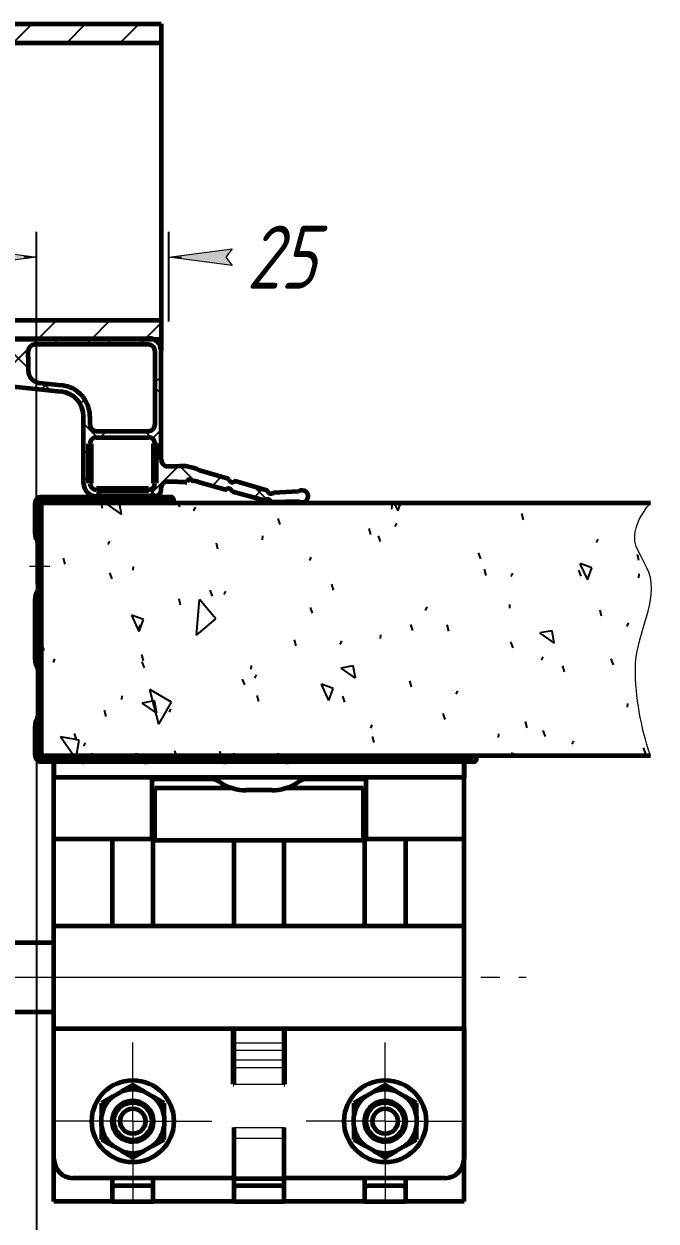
# Model space of a CAD drawing. Header units: millimetres. Extents: x 0 to 840, y 0 to 594.
# Drawn here: x 161.6 to 211.7, y 58.9 to 153.8 of the extents above; entities that cross this region are included whole.
import ezdxf

# ---------------------------------------------------------------- set-up
doc = ezdxf.new("R2010")
doc.units = ezdxf.units.MM
for name, pattern in [('K5LT_AXLED', [19.5, 15, -1.5, 1.5, -1.5]), ('K5LT_BASIC', [0]), ('K5LT_THIN', [0]), ('K5LT_THIN_INCLUDED_TO_HATCHING', [0])]:
    doc.linetypes.add(name, pattern=pattern)
doc.layers.add('Системный слой', color=7, linetype='Continuous')
doc.styles.add('KDIMTEXTSTYLE', font='GOST_AU.SHX', dxfattribs={"width": 0.96, "oblique": 15, "height": 5})
doc.dimstyles.new('KDIMSTYLE (1.00)', dxfattribs={"dimtxt": 5, "dimasz": 1, "dimexe": 2, "dimexo": 0, "dimgap": 1, "dimtad": 1, "dimtxsty": 'KDIMTEXTSTYLE', "dimsah": 1, "dimcen": 0, "dimdle": 1, "dimadec": 0, "dimazin": 0, "dimtfac": 0.667, "dimtmove": 0, "dimatfit": 3, "dimfxl": 1, "dimtvp": 1, "dimtolj": 1, "dimtzin": 0, "dimarcsym": 0})

# ---------------------------------------------------------------- blocks, each defined once
blk = doc.blocks.new('U66')
at = {"layer": 'Системный слой', "color": 30, "linetype": 'K5LT_AXLED', "lineweight": 18, "true_color": 0xff8000}
for q in [(170.274, 73.049), (164.024, 66.799), (170.274, 60.549), (176.524, 66.799)]:
    blk.add_line((170.274, 66.799), q, dxfattribs=at)
blk = doc.blocks.new('U67')
at = {"layer": 'Системный слой', "color": 30, "linetype": 'K5LT_AXLED', "lineweight": 18, "true_color": 0xff8000}
for q in [(190.274, 73.049), (184.024, 66.799), (190.274, 60.549), (196.524, 66.799)]:
    blk.add_line((190.274, 66.799), q, dxfattribs=at)
blk = doc.blocks.new('KDIMARROW_01')
at = {"layer": 'Системный слой'}
blk.add_hatch(color=0, dxfattribs=at).paths.add_polyline_path([(0, 0), (-5, 0.658), (-4.5, 0), (-5, -0.658)])
at = {"layer": 'Системный слой', "color": 0, "linetype": 'K5LT_THIN', "lineweight": 18}
for p, q in [((-4.5, 0), (-5, 0.658)), ((-5, 0.658), (0, 0)), ((0, 0), (-5, -0.658)), ((-5, -0.658), (-4.5, 0)), ((0, 0), (-1, 0))]:
    blk.add_line(p, q, dxfattribs=at)
blk = doc.blocks.new('U73')
at = {"layer": 'Системный слой', "color": 5, "linetype": 'K5LT_BASIC', "lineweight": 60, "true_color": 0x0000ff}
for p, q in [((132.663, 69.724), (132.663, 86.724)), ((138.663, 69.724), (138.663, 86.724)), ((138.663, 81.974), (145.163, 81.974)), ((145.163, 74.474), (145.163, 81.974)), ((145.163, 80.974), (164.024, 80.974)), ((145.163, 75.474), (164.024, 75.474)), ((138.663, 74.474), (145.163, 74.474))]:
    blk.add_line(p, q, dxfattribs=at)
at = {"layer": 'Системный слой', "color": 30, "linetype": 'K5LT_AXLED', "lineweight": 18, "true_color": 0xff8000}
blk.add_line((130.663, 78.224), (194.663, 78.224), dxfattribs=at)
at = {"layer": 'Системный слой', "color": 5, "linetype": 'K5LT_BASIC', "lineweight": 60, "true_color": 0x0000ff}
for centre, start, end in [((135.663, 86.724), 166.63704, 180), ((135.663, 86.724), 0, 13.36296), ((135.663, 69.724), 180, 0)]:
    blk.add_arc(centre, 3, start, end, dxfattribs=at)
blk = doc.blocks.new('U75')
at = {"layer": 'Системный слой', "color": 5, "linetype": 'K5LT_BASIC', "lineweight": 60, "true_color": 0x0000ff}
for p, q in [((162.521, 113.378), (162.521, 115.801)), ((162.771, 115.801), (162.771, 113.378)), ((163.021, 116.301), (173.273, 116.301)), ((170.023, 116.051), (163.021, 116.051)), ((169.523, 116.051), (173.273, 116.051)), ((170.023, 116.051), (170.023, 115.801)), ((173.273, 115.801), (170.023, 115.801)), ((162.771, 109.126), (162.771, 112.476)), ((163.021, 112.476), (163.021, 109.126)), ((162.521, 103.378), (162.521, 108.225)), ((162.771, 108.225), (162.771, 103.378)), ((162.771, 99.071), (162.771, 102.476)), ((163.021, 102.476), (163.021, 99.071)), ((162.521, 95.799), (162.521, 98.169)), ((162.771, 98.169), (162.771, 95.799)), ((163.021, 95.549), (166.221, 95.549)), ((166.221, 95.299), (163.021, 95.299)), ((167.122, 95.799), (170.472, 95.799)), ((170.472, 95.549), (167.122, 95.549)), ((171.373, 95.549), (177.451, 95.549)), ((177.451, 95.299), (171.373, 95.299)), ((178.352, 95.799), (181.702, 95.799)), ((181.702, 95.549), (178.352, 95.549)), ((182.604, 95.549), (189.274, 95.549)), ((197.272, 95.299), (182.604, 95.299)), ((187.673, 95.549), (197.274, 95.549)), ((189.276, 95.799), (189.274, 95.549)), ((189.276, 95.799), (197.276, 95.799))]:
    blk.add_line(p, q, dxfattribs=at)
at = {"layer": 'Системный слой', "color": 30, "linetype": 'K5LT_AXLED', "lineweight": 18, "true_color": 0xff8000}
blk.add_line((162.09, 110.801), (163.688, 110.801), dxfattribs=at)
at = {"layer": 'Системный слой', "color": 5, "linetype": 'K5LT_BASIC', "lineweight": 60, "true_color": 0x0000ff}
for centre, radius, start, end in [((163.021, 115.801), 0.5, 90, 180), ((163.021, 115.801), 0.25, 90, 180), ((173.273, 116.051), 0.25, 270, 90), ((163.521, 113.378), 1, 180, 211.00272), ((163.521, 113.378), 0.75, 180, 211.00272), ((162.021, 112.476), 1, 0, 31.00272), ((162.021, 112.476), 0.75, 0, 31.00272), ((163.521, 108.225), 1, 148.99728, 180), ((162.021, 109.126), 0.75, 328.99728, 0), ((163.521, 108.225), 0.75, 148.99728, 180), ((162.021, 109.126), 1, 328.99728, 0), ((163.521, 103.378), 1, 180, 211.00272), ((162.021, 102.476), 0.75, 0, 31.00272), ((163.521, 103.378), 0.75, 180, 211.00272), ((162.021, 102.476), 1, 0, 31.00272), ((162.021, 99.071), 0.75, 328.99728, 0), ((162.021, 99.071), 1, 328.99728, 0), ((163.521, 98.169), 1, 148.99728, 180), ((163.521, 98.169), 0.75, 148.99728, 180), ((163.021, 95.799), 0.5, 180, 270), ((163.021, 95.799), 0.25, 180, 270), ((166.221, 96.299), 0.75, 270, 301.00272), ((166.221, 96.299), 1, 270, 301.00272), ((167.122, 94.799), 1, 90, 121.00272), ((167.122, 94.799), 0.75, 90, 121.00272), ((170.472, 94.799), 1, 58.99728, 90), ((170.472, 94.799), 0.75, 58.99728, 90), ((171.373, 96.299), 1, 238.99728, 270), ((171.373, 96.299), 0.75, 238.99728, 270), ((177.451, 96.299), 0.75, 270, 301.00272), ((177.451, 96.299), 1, 270, 301.00272), ((178.352, 94.799), 1, 90, 121.00272), ((178.352, 94.799), 0.75, 90, 121.00272), ((181.702, 94.799), 1, 58.99728, 90), ((181.702, 94.799), 0.75, 58.99728, 90), ((182.604, 96.299), 1, 238.99728, 270), ((182.604, 96.299), 0.75, 238.99728, 270), ((197.274, 95.549), 0.25, 269.5, 89.5)]:
    blk.add_arc(centre, radius, start, end, dxfattribs=at)
blk = doc.blocks.new('U74')
at = {"layer": 'Системный слой'}
h = blk.add_hatch(dxfattribs=at)
h.set_pattern_fill('Песок', angle=40, style=0, pattern_type=0)
h.set_pattern_definition([(40, (7.66, 6.428), (-20.569, 24.5134), [2, -30]), (130, (9.193, 7.713), (-24.5134, -20.569), [2, -30]), (85, (7.66, 6.428), (-20.5688, 24.513), [2.828, -42.426]), (60, (9.193, 7.713), (-27.713, 16), [2, -30]), (150, (10.192, 9.445), (-16, -27.713), [2, -30]), (105, (9.193, 7.713), (-27.7123, 15.9997), [2.828, -42.426]), (80, (16.853, 14.141), (-26.0974, 4.6017), [1.5, -25]), (170, (17.114, 15.618), (-4.6017, -26.0974), [1.5, -25]), (125, (16.853, 14.141), (-26.097, 4.6016), [2.121, -35.355]), (100, (-18.796, -15.771), (-15.7569, -2.7784), [1, -15]), (190, (-18.97, -14.787), (2.7784, -15.7569), [1, -15]), (145, (-18.796, -15.771), (-15.75733, -2.77844), [1.414, -21.213]), (70, (1.233, 14.088), (-15.0351, 5.4723), [1, -15]), (160, (1.575, 15.028), (-5.4723, -15.0351), [1, -15]), (115, (1.233, 14.088), (-15.03547, 5.47246), [1.414, -21.213]), (85, (0, 0), (-9.35186, 7.8449), [0.3, -10]), (65, (0, 0), (-2.41845, 6.64463), [0.3, -10]), (105, (0, 0), (-6.193075, 7.658056), [0.5, -12]), (110, (0, 0), (-7.94593, 1.36463), [0.5, -7])])
h.paths.add_polyline_path([(173.273, 115.801), (170.023, 115.801), (163.021, 115.801), (163.021, 112.476), (163.021, 109.126), (163.021, 102.476), (163.021, 99.071), (163.021, 95.799), (167.122, 95.799), (170.472, 95.799), (178.352, 95.799), (181.702, 95.799), (189.276, 95.799), (197.276, 95.799), (211.292, 95.799), (210.142, 101.585), (210.104, 102.709), (210.643, 105.606), (211.292, 109.911), (210.294, 112.096), (210.054, 113.19), (211.046, 115.506), (211.292, 115.801)])
at = {"layer": 'Системный слой', "color": 5, "linetype": 'K5LT_BASIC', "lineweight": 60, "true_color": 0x0000ff}
for p, q in [((211.292, 115.801), (163.021, 115.801)), ((163.021, 115.801), (163.021, 95.799)), ((163.021, 95.799), (211.292, 95.799))]:
    blk.add_line(p, q, dxfattribs=at)
at = {"layer": 'Системный слой', "color": 7, "linetype": 'K5LT_THIN_INCLUDED_TO_HATCHING', "lineweight": 18}
blk.add_open_spline([(211.292, 95.799), (210.515, 98.101), (210.12, 100.404), (210.104, 102.709), (210.088, 105.108), (211.744, 107.595), (211.292, 109.911), (211.075, 111.024), (209.967, 112.117), (210.054, 113.19), (210.127, 114.074), (210.539, 114.945), (211.292, 115.801)], degree=3, knots=[0, 0, 0, 0, 1, 1, 1, 2, 2, 2, 3, 3, 3, 4, 4, 4, 4], dxfattribs=at)
at = {"layer": 'Системный слой'}
blk.add_blockref('U75', (0, 0), dxfattribs=at)

msp = doc.modelspace()

# ---------------------------------------------------------------- hatches: boundary and pattern name
at = {"layer": 'Системный слой'}
h = msp.add_hatch(dxfattribs=at)
h.set_pattern_fill('Металл', angle=45, style=0, pattern_type=0)
h.set_pattern_definition([(45, (0, 0), (-2.12132, 2.12132), [])])
h.paths.add_polyline_path([(138.35103, 130.30359), (124.1398, 130.30359), (121.83756, 128.80359), (137.82603, 128.80359), (138.35103, 128.80359)])
h.paths.add_polyline_path([(172.52115, 130.30359), (141.50103, 130.30359), (141.50103, 128.80359), (172.52115, 128.80359)])
h.paths.add_polyline_path([(122.53074, 152.30359), (172.52115, 152.30359), (172.52115, 153.80359), (121.83756, 153.80359)])
h = msp.add_hatch(dxfattribs=at)
h.set_pattern_fill('Неметалл', angle=45, style=0, pattern_type=0)
h.set_pattern_definition([(45, (0, 0), (-2.12132, 2.12132), []), (135, (0, 0), (-2.12132, -2.12132), [])])
h.paths.add_polyline_path([(155.88328, 125.56647), (164.57842, 124.66048), (165.92431, 123.93129), (166.37115, 122.67125), (166.37115, 117.37324), (166.66404, 116.66613), (167.37115, 116.37324), (172.02115, 116.37324), (172.3747, 116.51969), (172.52115, 116.87324), (172.52115, 117.01992), (172.6676, 117.37348), (173.02115, 117.51992), (173.02173, 117.51992), (173.79732, 117.51902), (174.40603, 117.49031), (174.52319, 117.47073), (174.55305, 117.48092), (174.63878, 117.64094), (174.81255, 117.69347), (174.97154, 117.60897), (175.01101, 117.56729), (175.04322, 117.56079), (175.44949, 117.49441), (177.62181, 116.89428), (177.67877, 116.90133), (177.68765, 116.90724), (177.89789, 116.96335), (178.08622, 116.85436), (178.12824, 116.77712), (178.16657, 116.73439), (178.17906, 116.72971), (180.69922, 116.03562), (180.75618, 116.0427), (180.76636, 116.04964), (180.97428, 116.11126), (181.16487, 116.0078), (181.20681, 115.93705), (181.25737, 115.90988), (181.26678, 115.90953), (183.43147, 115.96332), (183.78394, 115.8864), (184.08756, 116.08123), (184.16449, 116.4337), (183.96965, 116.73732), (183.61719, 116.81425), (183.40703, 116.71913), (181.4133, 116.63448), (181.20846, 116.56304), (181.01311, 116.65737), (180.95686, 116.75313), (180.91873, 116.79604), (180.90722, 116.80049), (178.39676, 117.54072), (178.33967, 117.53466), (178.32935, 117.52788), (178.12038, 117.46987), (177.9316, 117.57661), (177.88167, 117.67583), (177.8464, 117.72112), (177.83058, 117.72784), (175.55128, 118.39997), (173.79732, 118.71902), (173.02057, 118.71992), (172.66718, 118.86678), (172.52115, 119.21992), (172.52115, 119.74871), (172.52115, 127.87539), (172.22826, 128.58249), (171.52115, 128.87539), (159.58529, 128.87539), (142.22148, 128.85326), (142.27115, 128.80359), (149.45534, 128.80359), (151.11944, 128.29974), (151.35982, 128.13949), (152.46922, 127.80359), (159.96115, 127.41096), (159.90881, 126.41233), (158.58237, 126.48184), (158.18968, 126.12766), (157.191, 126.17914), (157.44717, 126.4102), (157.49651, 126.51386), (157.49572, 126.53879), (156.87905, 126.57111), (156.48483, 126.21555), (155.48616, 126.26704), (155.74233, 126.49809), (155.79167, 126.60175), (155.7907, 126.62815), (155.17573, 126.66038), (154.77999, 126.30345), (153.78132, 126.35493), (154.03749, 126.58598), (154.08682, 126.68965), (154.08567, 126.71751), (153.47241, 126.74965), (153.07515, 126.39134), (152.07647, 126.44283), (152.35176, 126.69112), (152.4011, 126.79479), (152.40129, 126.80436), (151.52551, 126.95589), (151.44298, 126.88145), (151.2693, 127.05401), (150.80512, 127.30744), (150.56474, 127.46769), (150.43051, 127.54975), (150.47256, 127.16938), (150.55827, 127.05563), (151.11482, 126.50266), (152.46917, 125.9222)])
h.paths.add_polyline_path([(162.81369, 125.34741), (162.16529, 125.75406), (161.98036, 126.33343), (161.98036, 127.37539), (161.98036, 127.87539), (162.12681, 128.22894), (162.48036, 128.37539), (171.52115, 128.37539), (171.8747, 128.22894), (172.02115, 127.87539), (172.02115, 122.02324), (171.8747, 121.66969), (171.52115, 121.52324), (167.37115, 121.52324), (167.0176, 121.66969), (166.87115, 122.02324), (166.87115, 122.27324), (166.87115, 122.67125), (166.10315, 124.47408), (164.62931, 125.15789)])
edge = h.paths.add_edge_path()
edge.add_line((160.74294, 126.49669), (160.74205, 126.49669))
edge.add_line((160.74205, 126.49673), (160.74294, 126.49669))
h.paths.add_polyline_path([(166.87115, 120.52324), (167.0176, 120.87679), (167.37115, 121.02324), (171.52115, 121.02324), (171.8747, 120.87679), (172.02115, 120.52324), (172.02115, 117.37324), (171.8747, 117.01969), (171.52115, 116.87324), (167.37115, 116.87324), (167.0176, 117.01969), (166.87115, 117.37324)])

# ---------------------------------------------------------------- linework, layer by layer
at = {"layer": 'Системный слой', "color": 5, "linetype": 'K5LT_BASIC', "lineweight": 60, "true_color": 0x0000ff}
for p, q in [((121.83756, 153.80359), (172.52115, 153.80359)), ((172.52115, 153.80359), (172.52115, 127.87539)), ((122.53074, 152.30359), (172.52115, 152.30359)), ((124.1398, 130.30359), (172.52115, 130.30359)), ((121.83756, 128.80359), (172.52115, 128.80359)), ((152.74217, 128.87539), (171.52115, 128.87539)), ((171.52115, 128.37539), (162.48036, 128.37539)), ((161.98036, 127.37539), (161.98036, 127.87539)), ((161.98036, 127.37539), (161.98036, 126.33343)), ((172.02115, 127.87539), (172.02115, 122.02324)), ((172.52115, 119.74871), (172.52115, 127.87539)), ((155.88328, 125.56647), (164.57842, 124.66048)), ((162.81369, 125.34741), (164.62931, 125.15789)), ((166.37115, 117.37324), (166.37115, 122.67125)), ((166.87115, 122.67125), (166.87115, 122.27324)), ((166.87115, 122.27324), (166.87115, 122.02324)), ((167.37115, 121.52324), (171.52115, 121.52324)), ((167.37115, 121.02324), (171.52115, 121.02324)), ((172.52115, 119.21992), (172.52115, 119.74871)), ((172.52115, 119.21992), (172.52115, 119.40202)), ((173.79732, 118.71902), (173.02057, 118.71992)), ((177.83058, 117.72784), (175.55128, 118.39997)), ((172.52115, 116.87324), (172.52115, 117.01992)), ((172.52115, 116.87324), (172.52115, 117.01992)), ((173.02173, 117.51992), (173.79732, 117.51902)), ((175.44949, 117.49441), (177.62181, 116.89428)), ((180.90722, 116.80049), (178.39676, 117.54072)), ((172.02115, 116.37324), (167.34957, 116.37324)), ((178.17906, 116.72971), (180.69922, 116.03562)), ((181.26678, 115.90953), (183.43147, 115.96332)), ((183.40703, 116.71913), (181.4133, 116.63448)), ((166.52386, 95.29914), (164.02386, 95.29914)), ((164.02386, 95.29914), (164.02386, 94.04914)), ((164.02386, 89.17414), (164.02386, 95.17414)), ((194.02386, 95.29914), (166.52386, 95.29914)), ((196.52386, 95.29914), (194.02386, 95.29914)), ((196.52386, 95.29914), (196.52386, 94.04914)), ((196.52386, 89.17414), (196.52386, 95.17414)), ((166.52386, 94.04914), (164.02386, 94.04914)), ((194.02386, 94.04914), (166.52386, 94.04914)), ((171.77386, 94.04914), (171.77386, 89.17414)), ((172.02386, 94.04914), (172.02386, 93.92414)), ((188.52386, 93.92414), (188.52386, 94.04914)), ((188.77386, 89.17414), (188.77386, 94.04914)), ((196.52386, 94.04914), (194.02386, 94.04914)), ((176.64413, 93.92414), (171.77386, 93.92414)), ((171.77386, 93.92414), (172.02386, 93.92414)), ((172.02386, 89.04914), (172.02386, 93.24295)), ((172.02386, 93.24295), (178.0647, 93.24295)), ((181.29304, 93.04914), (179.25467, 93.04914)), ((182.48301, 93.24295), (188.52386, 93.24295)), ((188.77386, 93.92414), (183.90358, 93.92414)), ((188.77386, 93.92414), (188.52386, 93.92414)), ((188.52386, 93.24295), (188.52386, 89.04914)), ((172.02386, 90.42414), (171.77386, 90.42414)), ((171.89886, 82.29949), (171.89886, 90.36042)), ((188.77386, 90.42414), (188.52386, 90.42414)), ((188.64886, 90.36042), (188.64886, 82.29949)), ((171.77386, 89.17414), (164.02386, 89.17414)), ((164.02386, 62.92414), (164.02386, 89.17414)), ((168.64886, 89.17414), (168.64886, 82.29949)), ((188.52386, 89.04914), (172.02386, 89.04914)), ((178.27386, 89.04914), (178.27386, 82.29949)), ((182.27386, 82.29949), (182.27386, 89.04914)), ((196.52386, 89.17414), (188.77386, 89.17414)), ((191.89886, 82.29949), (191.89886, 89.17414)), ((196.52386, 62.92414), (196.52386, 89.17414)), ((164.02386, 82.29949), (196.52386, 82.29949)), ((164.02386, 74.14949), (164.02386, 82.29949)), ((196.52386, 74.14949), (196.52386, 82.29949)), ((164.02386, 74.14949), (196.52386, 74.14949)), ((164.02386, 63.79949), (164.02386, 74.14949)), ((178.22386, 69.73732), (178.22386, 74.14949)), ((178.27386, 73.02518), (178.27386, 74.14949)), ((178.27386, 74.14949), (178.27386, 69.73732)), ((182.27386, 73.02518), (182.27386, 74.14949)), ((182.27386, 69.73732), (182.27386, 74.14949)), ((182.32386, 69.73732), (182.32386, 74.14949)), ((196.52386, 74.14949), (196.52386, 63.79949)), ((178.27386, 73.02518), (178.27386, 72.43135)), ((178.27386, 71.66764), (178.27386, 72.43135)), ((182.27386, 73.02518), (182.27386, 72.43135)), ((182.27386, 71.66764), (182.27386, 72.43135)), ((178.22386, 71.68684), (178.27386, 71.68684)), ((178.27386, 71.66764), (178.27386, 71.0738)), ((182.27386, 71.68684), (182.32386, 71.68684)), ((182.27386, 71.66764), (182.27386, 71.0738)), ((178.27386, 69.73732), (178.27386, 71.0738)), ((182.27386, 69.73732), (182.27386, 71.0738)), ((170.27386, 69.66926), (169.37805, 69.15207)), ((171.16967, 69.15207), (170.27386, 69.66926)), ((178.22386, 69.73732), (178.27386, 69.73732)), ((182.27386, 69.73732), (182.32386, 69.73732)), ((190.27386, 69.66926), (189.37805, 69.15207)), ((191.16967, 69.15207), (190.27386, 69.66926)), ((168.68437, 68.75158), (167.78856, 68.23438)), ((168.68437, 68.75158), (169.37805, 69.15207)), ((171.16967, 69.15207), (171.86334, 68.75158)), ((172.75915, 68.23438), (171.86334, 68.75158)), ((188.68437, 68.75158), (187.78856, 68.23438)), ((188.68437, 68.75158), (189.37805, 69.15207)), ((191.16967, 69.15207), (191.86334, 68.75158)), ((192.75915, 68.23438), (191.86334, 68.75158)), ((167.78856, 68.23438), (167.78856, 67.19998)), ((172.75915, 67.19998), (172.75915, 68.23438)), ((187.78856, 68.23438), (187.78856, 67.19998)), ((192.75915, 67.19998), (192.75915, 68.23438)), ((167.78856, 66.399), (167.78856, 67.19998)), ((172.75915, 67.19998), (172.75915, 66.399)), ((187.78856, 66.399), (187.78856, 67.19998)), ((192.75915, 67.19998), (192.75915, 66.399)), ((167.78856, 66.399), (167.78856, 65.36461)), ((172.75915, 65.36461), (172.75915, 66.399)), ((178.27386, 66.29949), (178.27386, 62.29949)), ((178.27386, 66.29949), (178.27386, 62.92414)), ((182.27386, 62.29949), (182.27386, 66.29949)), ((182.27386, 62.92414), (182.27386, 66.29949)), ((187.78856, 66.399), (187.78856, 65.36461)), ((192.75915, 65.36461), (192.75915, 66.399)), ((167.78856, 65.36461), (168.68438, 64.84741)), ((169.37805, 64.44692), (168.68438, 64.84741)), ((171.86334, 64.84741), (171.16967, 64.44692)), ((171.86334, 64.84741), (172.75915, 65.36461)), ((187.78856, 65.36461), (188.68438, 64.84741)), ((189.37805, 64.44692), (188.68438, 64.84741)), ((191.86334, 64.84741), (191.16967, 64.44692)), ((191.86334, 64.84741), (192.75915, 65.36461)), ((169.37805, 64.44692), (170.27386, 63.92972)), ((170.27386, 63.92972), (171.16967, 64.44692)), ((189.37805, 64.44692), (190.27386, 63.92972)), ((190.27386, 63.92972), (191.16967, 64.44692)), ((164.02386, 60.42414), (164.02386, 62.92414)), ((178.27386, 62.92414), (178.27386, 60.42414)), ((182.27386, 60.42414), (182.27386, 62.92414)), ((196.52386, 60.42414), (196.52386, 62.92414)), ((178.27386, 62.29949), (165.52386, 62.29949)), ((168.64886, 62.29949), (168.64886, 60.42414)), ((171.89886, 60.42414), (171.89886, 62.29949)), ((178.27386, 62.2597), (182.27386, 62.2597)), ((195.02386, 62.29949), (182.27386, 62.29949)), ((188.64886, 62.29949), (188.64886, 60.42414)), ((191.89886, 60.42414), (191.89886, 62.29949)), ((168.64886, 61.67414), (168.89886, 61.67414)), ((171.64886, 61.67414), (168.89886, 61.67414)), ((171.64886, 61.67414), (171.89886, 61.67414)), ((178.27386, 61.67414), (178.52386, 61.67414)), ((182.02386, 61.67414), (178.52386, 61.67414)), ((182.02386, 61.67414), (182.27386, 61.67414)), ((188.64886, 61.67414), (188.89886, 61.67414)), ((191.64886, 61.67414), (188.89886, 61.67414)), ((191.64886, 61.67414), (191.89886, 61.67414)), ((168.64886, 60.42414), (164.02386, 60.42414)), ((168.64886, 60.42414), (168.89886, 60.42414)), ((168.89886, 60.42414), (171.64886, 60.42414)), ((171.64886, 60.42414), (171.89886, 60.42414)), ((178.27386, 60.42414), (171.89886, 60.42414)), ((178.27386, 60.42414), (178.52386, 60.42414)), ((178.52386, 60.42414), (182.02386, 60.42414)), ((182.02386, 60.42414), (182.27386, 60.42414)), ((188.64886, 60.42414), (182.27386, 60.42414)), ((188.64886, 60.42414), (188.89886, 60.42414)), ((188.89886, 60.42414), (191.64886, 60.42414)), ((191.64886, 60.42414), (191.89886, 60.42414)), ((196.52386, 60.42414), (191.89886, 60.42414))]:
    msp.add_line(p, q, dxfattribs=at)
at = {"layer": 'Системный слой', "color": 30, "linetype": 'K5LT_AXLED', "lineweight": 18, "true_color": 0xff8000}
msp.add_line((161.86099, 78.22449), (201.44856, 78.22449), dxfattribs=at)
at = {"layer": 'Системный слой', "color": 7, "linetype": 'K5LT_THIN', "lineweight": 18}
for p, q in [((178.27386, 73.02518), (182.27386, 73.02518)), ((178.27386, 72.43135), (182.27386, 72.43135)), ((178.27386, 71.66764), (182.27386, 71.66764)), ((178.27386, 71.0738), (182.27386, 71.0738)), ((178.27386, 69.73732), (182.27386, 69.73732)), ((178.27386, 66.29949), (182.27386, 66.29949)), ((182.27386, 65.44444), (178.27386, 65.44444))]:
    msp.add_line(p, q, dxfattribs=at)
at = {"layer": 'Системный слой', "color": 5, "linetype": 'K5LT_BASIC', "true_color": 0x0000ff, "const_width": 0.6}
for points in [[(166.87115, 117.37324), (166.87115, 120.52324)], [(172.02115, 120.52324), (172.02115, 117.37324)], [(171.52115, 116.87324), (167.37115, 116.87324)]]:
    msp.add_lwpolyline(points, dxfattribs=at)
at = {"layer": 'Системный слой', "color": 5, "linetype": 'K5LT_BASIC', "lineweight": 60, "true_color": 0x0000ff}
for centre, radius in [((170.27386, 66.79949), 3.25), ((190.27386, 66.79949), 3.25), ((170.27386, 66.79949), 1.625), ((190.27386, 66.79949), 1.625), ((170.27386, 66.79949), 1.5), ((170.27386, 66.79949), 1), ((190.27386, 66.79949), 1.5), ((190.27386, 66.79949), 1)]:
    msp.add_circle(centre, radius, dxfattribs=at)
for centre, radius, start, end in [((162.48036, 127.87539), 0.5, 90, 180), ((171.52115, 127.87539), 1, 0, 90), ((171.52115, 127.87539), 0.5, 0, 90), ((162.98036, 126.33343), 1, 180, 260.4059318), ((164.37115, 122.67125), 2, 0, 84.0515499), ((164.37115, 122.67125), 2.5, 0, 84.0728169), ((167.37115, 122.02324), 0.5, 180, 270), ((171.52115, 122.02324), 0.5, 270, 0), ((167.37115, 120.52324), 0.5, 90, 180), ((171.52115, 120.52324), 0.5, 0, 90), ((173.02115, 119.21992), 0.5, 180, 269.9332734), ((174.17519, 115.81563), 2.92787, 61.9658026, 97.4151108), ((177.80937, 117.65591), 0.075, 15.4078117, 73.5701054), ((167.37115, 117.37324), 1, 180, 270), ((167.37115, 117.37324), 0.5, 180, 270), ((171.52115, 117.37324), 0.5, 270, 0), ((172.02115, 116.87324), 0.5, 270, 0), ((172.02115, 116.87324), 0.5, 270, 0), ((173.02115, 117.01992), 0.5, 89.9332734, 180), ((174.24893, 120.62652), 3.14014, 261.7312597, 272.8677832), ((174.48825, 117.62194), 0.15519, 238.0126532, 294.6812314), ((174.78907, 117.45745), 0.23718, 39.7065997, 174.3198402), ((175.04159, 117.63577), 0.075, 200.9342163, 271.2428203), ((175.05236, 116.34024), 1.22058, 71.0128638, 90.4293583), ((177.64178, 116.96657), 0.075, 254.5564243, 307.710101), ((177.8605, 116.68152), 0.2843, 19.6512195, 127.443012), ((178.15484, 117.75112), 0.28335, 195.4078117, 308.014928), ((178.19899, 116.80202), 0.075, 199.384195, 254.5862469), ((178.37554, 117.46879), 0.075, 73.5688805, 128.014928), ((180.88601, 116.72855), 0.075, 19.1309839, 73.5688805), ((181.22465, 116.84602), 0.28344, 199.1309839, 311.7260543), ((183.70056, 116.35032), 0.47136, 235.1882144, 128.5159461), ((180.71915, 116.10793), 0.075, 254.5862469, 309.0059372), ((180.94469, 115.82947), 0.28334, 22.3158436, 129.0059372), ((181.26489, 115.98451), 0.075, 219.2485712, 271.4432721), ((175.86351, 91.54914), 2.5, 57.1401196, 90), ((184.68421, 91.54914), 2.5, 90, 122.8598804), ((179.25467, 96.79914), 3.75, 237.1401196, 270), ((181.29304, 96.79914), 3.75, 270, 302.8598804), ((171.64886, 90.36042), 0.25, 0, 14.7674598), ((188.89886, 90.36042), 0.25, 165.2325402, 180), ((170.27386, 66.79949), 2.51736, 69.1541816, 110.8458126), ((190.27386, 66.79949), 2.51736, 69.1541816, 110.8458126), ((170.27386, 66.79949), 2.51736, 129.1541888, 170.8458198), ((170.27386, 66.79949), 2.51736, 9.1541802, 50.8458213), ((190.27386, 66.79949), 2.51736, 129.1541888, 170.8458198), ((190.27386, 66.79949), 2.51736, 9.1541802, 50.8458213), ((170.27386, 66.79949), 2.51736, 189.1541802, 230.8458213), ((170.27386, 66.79949), 2.51736, 309.1541888, 350.8458198), ((190.27386, 66.79949), 2.51736, 189.1541802, 230.8458213), ((190.27386, 66.79949), 2.51736, 309.1541888, 350.8458198), ((165.52386, 63.79949), 1.5, 180, 270), ((170.27386, 66.79949), 2.51736, 249.1541816, 290.8458126), ((190.27386, 66.79949), 2.51736, 249.1541816, 290.8458126), ((195.02386, 63.79949), 1.5, 270, 0)]:
    msp.add_arc(centre, radius, start, end, dxfattribs=at)
at = {"layer": 'Системный слой', "color": 7, "linetype": 'K5LT_THIN', "lineweight": 18}
for centre in [(170.27386, 66.79949), (190.27386, 66.79949)]:
    msp.add_arc(centre, 1.75, 70, 340, dxfattribs=at)

# ---------------------------------------------------------------- block references
at = {"layer": 'Системный слой'}
for name in ['U74', 'U73', 'U66', 'U67']:
    msp.add_blockref(name, (0, 0), dxfattribs=at)

# ---------------------------------------------------------------- dimensions: what is measured, and where the dimension line sits
at = {"layer": 'Системный слой', "color": 7}
for base, p1, p2, location, text in [((162.63592, 135.31364), (173.13592, 130.21992), (162.63592, 109.37737), (182.02248, 135.31364), '\\H5.0;\\W0.965;\\Q15;\\H5.0;\\W0.965;\\Q15;\\Q15;25'), ((162.63592, 47.61642), (141.86625, 65.99937), (162.63592, 97.72197), (152.25108, 47.61642), '\\H5.0;\\W0.965;\\Q15;\\H5.0;\\W0.965;\\Q15;\\Q15;30,,,35')]:
    msp.add_linear_dim(base=base, p1=p1, p2=p2, location=location, text=text, dimstyle='KDIMSTYLE (1.00)', override={"dimexo": 0, "dimblk1": 'KDIMARROW_01', "dimblk2": 'KDIMARROW_01', "dimse1": 0, "dimse2": 0, "dimclrt": 7, "dimtolj": 1}, dxfattribs=at).render()

doc.saveas('drawing.dxf')
